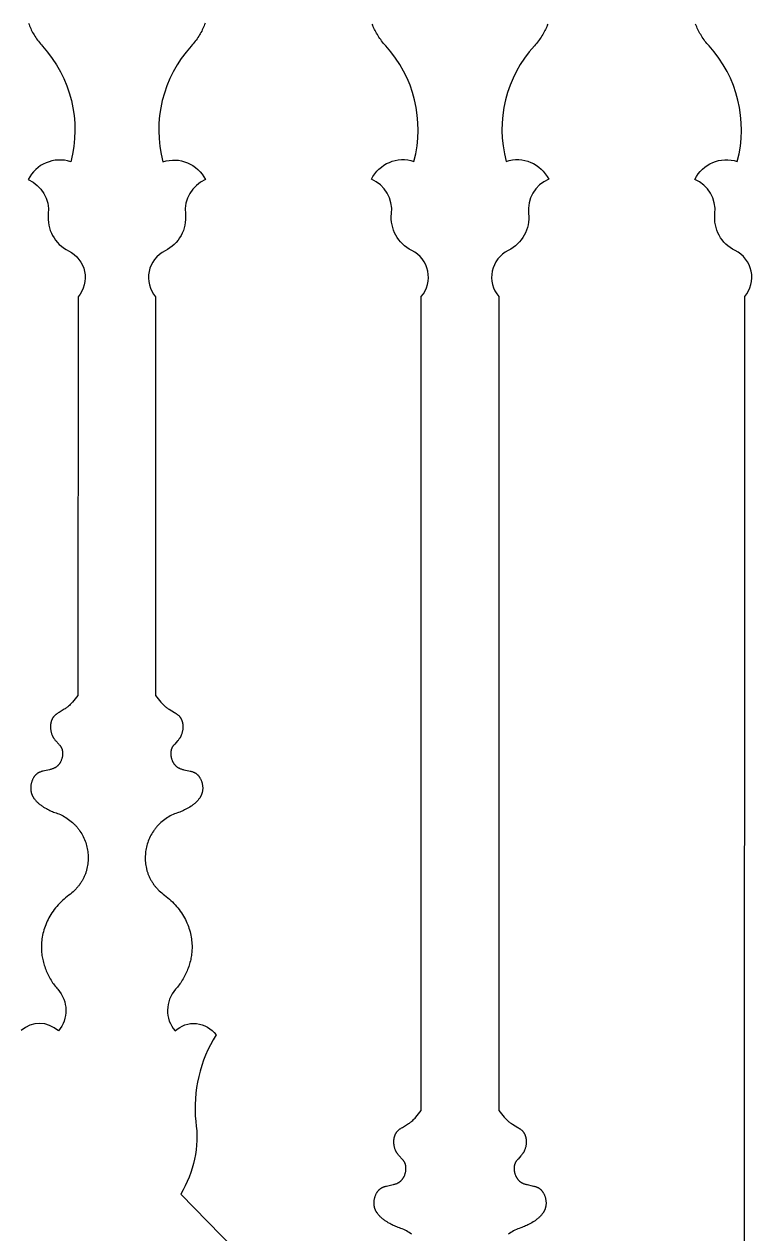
# Model space of a CAD drawing. Extents: x 101 to 2101, y 75 to 2087.
# Drawn here: x 1503.5 to 1701.5, y 762 to 1091.2 of the extents above; entities that cross this region are included whole.
import ezdxf

# ---------------------------------------------------------------- set-up
doc = ezdxf.new("R2010")
doc.units = 0
doc.layers.add('LAYER_01', color=7, linetype='CONTINUOUS')

msp = doc.modelspace()

# ---------------------------------------------------------------- linework, layer by layer
at = {"layer": 'LAYER_01'}
for points in [[(1504.68, 1091.49), (1504.8, 1091.13), (1504.94, 1090.77), (1505.09, 1090.4), (1505.24, 1090.04), (1505.41, 1089.69), (1505.58, 1089.33), (1505.77, 1088.97), (1505.97, 1088.61), (1506.17, 1088.26), (1506.39, 1087.91), (1506.61, 1087.56), (1506.85, 1087.21), (1507.09, 1086.87), (1507.34, 1086.53), (1507.61, 1086.19), (1507.88, 1085.86), (1508.16, 1085.53), (1508.45, 1085.2, -0.254896), (1516.14, 1053.74, 0.374852), (1504.56, 1048.88, -0.331868), (1510.03, 1039.55, 0.316411), (1515.55, 1029.5, -0.48988), (1518.14, 1016.98), (1518.07, 908.49), (1517.35, 907.55), (1516.98, 907.09), (1516.59, 906.64), (1516.39, 906.42), (1516.19, 906.21), (1515.98, 906), (1515.77, 905.8), (1515.55, 905.6), (1515.32, 905.41), (1515.21, 905.31), (1515.09, 905.22), (1514.97, 905.13), (1514.85, 905.05), (1514.62, 904.89), (1514.39, 904.74), (1512.96, 903.9), (1512.72, 903.75), (1512.5, 903.6), (1512.39, 903.52), (1512.28, 903.45), (1512.18, 903.36), (1512.07, 903.28), (1511.97, 903.2), (1511.88, 903.11), (1511.78, 903.02), (1511.69, 902.93), (1511.6, 902.83), (1511.56, 902.78), (1511.52, 902.73), (1511.47, 902.68), (1511.43, 902.63), (1511.39, 902.58), (1511.36, 902.53), (1511.31, 902.46), (1511.26, 902.39), (1511.21, 902.31), (1511.17, 902.24), (1511.13, 902.16), (1511.09, 902.08), (1511.05, 902), (1511.01, 901.92), (1510.98, 901.84), (1510.94, 901.76), (1510.91, 901.68), (1510.88, 901.59), (1510.85, 901.51), (1510.83, 901.42), (1510.8, 901.33), (1510.78, 901.24), (1510.76, 901.15), (1510.74, 901.06), (1510.72, 900.97), (1510.7, 900.88), (1510.69, 900.79), (1510.67, 900.7), (1510.66, 900.6), (1510.65, 900.51), (1510.64, 900.32), (1510.63, 900.13), (1510.63, 899.94), (1510.63, 899.75), (1510.64, 899.56), (1510.66, 899.36), (1510.68, 899.17), (1510.71, 898.98), (1510.74, 898.79), (1510.78, 898.6), (1510.83, 898.41), (1510.88, 898.22), (1510.94, 898.04), (1511.01, 897.86), (1511.08, 897.68), (1511.12, 897.59), (1511.15, 897.5), (1511.2, 897.42), (1511.24, 897.33), (1511.28, 897.25), (1511.33, 897.17), (1511.37, 897.08), (1511.42, 897), (1511.47, 896.92), (1511.52, 896.84), (1511.58, 896.75), (1511.65, 896.65), (1511.72, 896.56), (1511.79, 896.46), (1511.94, 896.28), (1512.09, 896.11), (1512.86, 895.27), (1513.01, 895.1), (1513.15, 894.93), (1513.22, 894.84), (1513.28, 894.76), (1513.35, 894.67), (1513.41, 894.58), (1513.47, 894.49), (1513.52, 894.39), (1513.57, 894.3), (1513.62, 894.2), (1513.65, 894.15), (1513.67, 894.1), (1513.69, 894.05), (1513.71, 894), (1513.74, 893.93), (1513.77, 893.86), (1513.79, 893.78), (1513.81, 893.71), (1513.83, 893.63), (1513.85, 893.55), (1513.87, 893.47), (1513.88, 893.4), (1513.9, 893.32), (1513.91, 893.24), (1513.92, 893.15), (1513.93, 893.07), (1513.93, 892.99), (1513.94, 892.91), (1513.94, 892.83), (1513.94, 892.74), (1513.94, 892.66), (1513.94, 892.57), (1513.94, 892.49), (1513.93, 892.4), (1513.92, 892.32), (1513.92, 892.23), (1513.91, 892.15), (1513.9, 892.06), (1513.88, 891.98), (1513.87, 891.89), (1513.84, 891.72), (1513.8, 891.55), (1513.75, 891.39), (1513.7, 891.22), (1513.65, 891.05), (1513.58, 890.89), (1513.52, 890.73), (1513.44, 890.57), (1513.41, 890.49), (1513.37, 890.42), (1513.33, 890.34), (1513.28, 890.27), (1513.24, 890.19), (1513.2, 890.12), (1513.15, 890.05), (1513.1, 889.98), (1513.06, 889.91), (1513.01, 889.84), (1512.96, 889.77), (1512.91, 889.71), (1512.85, 889.64), (1512.8, 889.58), (1512.74, 889.52), (1512.69, 889.46), (1512.63, 889.4), (1512.57, 889.34), (1512.51, 889.28), (1512.45, 889.23), (1512.39, 889.18), (1512.33, 889.13), (1512.26, 889.08), (1512.19, 889.02), (1512.12, 888.97), (1512.04, 888.93), (1511.97, 888.88), (1511.89, 888.84), (1511.82, 888.8), (1511.74, 888.76), (1511.66, 888.72), (1511.58, 888.68), (1511.5, 888.65), (1511.42, 888.61), (1511.26, 888.55), (1511.09, 888.49), (1510.92, 888.44), (1510.75, 888.39), (1510.58, 888.35), (1510.4, 888.3), (1508.99, 888.01), (1508.64, 887.92), (1508.47, 887.88), (1508.3, 887.83), (1508.13, 887.78), (1507.97, 887.72), (1507.81, 887.66), (1507.73, 887.63), (1507.65, 887.59), (1507.57, 887.56), (1507.49, 887.52), (1507.42, 887.48), (1507.34, 887.44), (1507.27, 887.4), (1507.19, 887.36), (1507.12, 887.31), (1507.05, 887.26), (1506.99, 887.22), (1506.93, 887.17), (1506.87, 887.12), (1506.81, 887.07), (1506.75, 887.02), (1506.69, 886.97), (1506.63, 886.91), (1506.58, 886.86), (1506.52, 886.8), (1506.47, 886.74), (1506.42, 886.68), (1506.37, 886.62), (1506.32, 886.56), (1506.27, 886.49), (1506.22, 886.43), (1506.17, 886.36), (1506.13, 886.29), (1506.08, 886.23), (1506.04, 886.16), (1505.99, 886.09), (1505.91, 885.94), (1505.83, 885.8), (1505.76, 885.65), (1505.69, 885.49), (1505.63, 885.34), (1505.57, 885.18), (1505.51, 885.02), (1505.46, 884.85), (1505.42, 884.69), (1505.38, 884.52), (1505.34, 884.36), (1505.31, 884.19), (1505.29, 884.02), (1505.27, 883.85), (1505.25, 883.68), (1505.24, 883.51), (1505.24, 883.35), (1505.24, 883.18), (1505.24, 883.01), (1505.26, 882.85), (1505.27, 882.68), (1505.28, 882.6), (1505.3, 882.52), (1505.31, 882.42), (1505.33, 882.32), (1505.35, 882.22), (1505.38, 882.12), (1505.4, 882.03), (1505.43, 881.93), (1505.46, 881.83), (1505.49, 881.74), (1505.53, 881.64), (1505.56, 881.55), (1505.6, 881.46), (1505.64, 881.37), (1505.68, 881.28), (1505.73, 881.19), (1505.77, 881.1), (1505.82, 881.01), (1505.87, 880.92), (1505.92, 880.84), (1505.97, 880.75), (1506.02, 880.66), (1506.14, 880.5), (1506.25, 880.33), (1506.38, 880.17), (1506.51, 880.01), (1506.64, 879.86), (1506.78, 879.71), (1506.93, 879.56), (1507.08, 879.41), (1507.23, 879.27), (1507.39, 879.13), (1507.55, 879), (1507.72, 878.86), (1507.88, 878.73), (1508.06, 878.61), (1508.23, 878.48), (1508.41, 878.36), (1508.77, 878.13), (1509.13, 877.91), (1509.5, 877.7), (1509.83, 877.52), (1510.15, 877.36), (1510.48, 877.2), (1510.81, 877.05), (1511.14, 876.91), (1511.48, 876.78), (1511.81, 876.65), (1512.15, 876.53), (1512.54, 876.4), (1512.93, 876.24), (1513.32, 876.08), (1513.71, 875.9), (1514.09, 875.7), (1514.47, 875.49), (1514.84, 875.27), (1515.21, 875.03), (1515.57, 874.78), (1515.92, 874.51), (1516.27, 874.24), (1516.6, 873.95), (1516.93, 873.64), (1517.09, 873.49), (1517.25, 873.33), (1517.4, 873.17), (1517.55, 873), (1517.7, 872.84), (1517.85, 872.67), (1517.99, 872.5), (1518.13, 872.32), (1518.26, 872.15), (1518.4, 871.97), (1518.53, 871.79), (1518.65, 871.6), (1518.9, 871.23), (1519.13, 870.85), (1519.34, 870.46), (1519.55, 870.07), (1519.73, 869.67), (1519.91, 869.27), (1520.06, 868.87), (1520.21, 868.46), (1520.34, 868.05), (1520.45, 867.64), (1520.55, 867.23), (1520.63, 866.81), (1520.71, 866.4), (1520.76, 865.99), (1520.81, 865.58), (1520.84, 865.17), (1520.87, 864.75), (1520.88, 864.33), (1520.87, 863.92), (1520.86, 863.5), (1520.83, 863.08), (1520.78, 862.66), (1520.72, 862.25), (1520.65, 861.83), (1520.56, 861.42), (1520.51, 861.21), (1520.46, 861), (1520.41, 860.8), (1520.34, 860.6), (1520.28, 860.39), (1520.21, 860.19), (1520.14, 859.99), (1520.07, 859.79), (1519.99, 859.59), (1519.9, 859.39), (1519.82, 859.19), (1519.72, 858.99), (1519.63, 858.8), (1519.53, 858.6), (1519.43, 858.41), (1519.32, 858.22), (1519.21, 858.03), (1519.1, 857.84), (1518.98, 857.65), (1518.86, 857.46), (1518.73, 857.28), (1518.6, 857.09), (1518.47, 856.91), (1518.33, 856.73), (1518.19, 856.56), (1518.05, 856.38), (1517.9, 856.21), (1517.75, 856.04), (1517.59, 855.87), (1517.43, 855.7), (1517.1, 855.37), (1516.76, 855.05), (1516.4, 854.74), (1516.03, 854.44), (1515.65, 854.15), (1515.19, 853.8), (1514.75, 853.45), (1514.32, 853.08), (1513.9, 852.71), (1513.49, 852.32), (1513.1, 851.92), (1512.72, 851.52), (1512.36, 851.1), (1512, 850.68), (1511.67, 850.24), (1511.34, 849.8), (1511.04, 849.36), (1510.74, 848.91), (1510.47, 848.45), (1510.21, 847.99), (1509.96, 847.52), (1509.73, 847.05), (1509.52, 846.58), (1509.32, 846.1), (1509.14, 845.62), (1508.98, 845.15), (1508.83, 844.67), (1508.69, 844.19), (1508.58, 843.71), (1508.47, 843.23), (1508.38, 842.76), (1508.31, 842.28), (1508.25, 841.81), (1508.2, 841.35), (1508.17, 840.88), (1508.15, 840.42), (1508.14, 839.97), (1508.15, 839.61), (1508.16, 839.25), (1508.18, 838.89), (1508.22, 838.52), (1508.26, 838.15), (1508.31, 837.77), (1508.37, 837.39), (1508.44, 837.01), (1508.52, 836.62), (1508.61, 836.24), (1508.71, 835.85), (1508.81, 835.46), (1508.93, 835.07), (1509.06, 834.69), (1509.19, 834.3), (1509.34, 833.92), (1509.49, 833.54), (1509.66, 833.16), (1509.83, 832.79), (1510, 832.42), (1510.19, 832.06), (1510.38, 831.7), (1510.58, 831.35), (1510.79, 831), (1511, 830.66), (1511.22, 830.33), (1511.44, 830.01), (1511.67, 829.7), (1511.9, 829.39), (1512.14, 829.09), (1512.38, 828.8), (1512.62, 828.53, -0.374262), (1512.77, 817.19, 0.39397), (1502.65, 817.29)], [(1552.69, 1091.49), (1552.56, 1091.13), (1552.42, 1090.77), (1552.28, 1090.4), (1552.12, 1090.04), (1551.95, 1089.69), (1551.78, 1089.33), (1551.59, 1088.97), (1551.4, 1088.61), (1551.19, 1088.26), (1550.98, 1087.91), (1550.75, 1087.56), (1550.52, 1087.21), (1550.27, 1086.87), (1550.02, 1086.53), (1549.76, 1086.19), (1549.48, 1085.86), (1549.2, 1085.53), (1548.91, 1085.2, 0.254896), (1541.23, 1053.74, -0.374852), (1552.8, 1048.88, 0.331868), (1547.33, 1039.55, -0.316411), (1541.81, 1029.5, 0.48988), (1539.22, 1016.98), (1539.23, 908.49), (1539.95, 907.55), (1540.32, 907.09), (1540.7, 906.64), (1540.9, 906.42), (1541.1, 906.21), (1541.31, 906), (1541.53, 905.8), (1541.75, 905.6), (1541.97, 905.41), (1542.09, 905.31), (1542.21, 905.22), (1542.33, 905.13), (1542.45, 905.05), (1542.67, 904.89), (1542.91, 904.74), (1544.34, 903.9), (1544.57, 903.75), (1544.8, 903.6), (1544.91, 903.52), (1545.01, 903.45), (1545.12, 903.36), (1545.22, 903.28), (1545.32, 903.2), (1545.42, 903.11), (1545.52, 903.02), (1545.61, 902.93), (1545.7, 902.83), (1545.74, 902.78), (1545.78, 902.73), (1545.82, 902.68), (1545.86, 902.63), (1545.9, 902.58), (1545.94, 902.53), (1545.99, 902.46), (1546.04, 902.39), (1546.08, 902.31), (1546.12, 902.24), (1546.17, 902.16), (1546.21, 902.08), (1546.25, 902), (1546.28, 901.92), (1546.32, 901.84), (1546.35, 901.76), (1546.38, 901.68), (1546.41, 901.59), (1546.44, 901.51), (1546.47, 901.42), (1546.49, 901.33), (1546.52, 901.24), (1546.54, 901.15), (1546.56, 901.06), (1546.58, 900.97), (1546.59, 900.88), (1546.61, 900.79), (1546.62, 900.7), (1546.63, 900.6), (1546.64, 900.51), (1546.66, 900.32), (1546.67, 900.13), (1546.67, 899.94), (1546.67, 899.75), (1546.66, 899.56), (1546.64, 899.36), (1546.62, 899.17), (1546.59, 898.98), (1546.55, 898.79), (1546.51, 898.6), (1546.47, 898.41), (1546.41, 898.22), (1546.35, 898.04), (1546.29, 897.86), (1546.22, 897.68), (1546.18, 897.59), (1546.14, 897.5), (1546.1, 897.42), (1546.06, 897.33), (1546.01, 897.25), (1545.97, 897.17), (1545.92, 897.08), (1545.88, 897), (1545.83, 896.92), (1545.78, 896.84), (1545.71, 896.75), (1545.64, 896.65), (1545.57, 896.56), (1545.5, 896.46), (1545.36, 896.28), (1545.2, 896.11), (1544.43, 895.27), (1544.29, 895.1), (1544.15, 894.93), (1544.08, 894.84), (1544.01, 894.76), (1543.95, 894.67), (1543.89, 894.58), (1543.83, 894.49), (1543.77, 894.39), (1543.72, 894.3), (1543.67, 894.2), (1543.65, 894.15), (1543.63, 894.1), (1543.6, 894.05), (1543.58, 894), (1543.56, 893.93), (1543.53, 893.86), (1543.51, 893.78), (1543.48, 893.71), (1543.46, 893.63), (1543.44, 893.55), (1543.43, 893.47), (1543.41, 893.4), (1543.4, 893.32), (1543.39, 893.24), (1543.38, 893.15), (1543.37, 893.07), (1543.36, 892.99), (1543.36, 892.91), (1543.36, 892.83), (1543.35, 892.74), (1543.35, 892.66), (1543.36, 892.57), (1543.36, 892.49), (1543.36, 892.4), (1543.37, 892.32), (1543.38, 892.23), (1543.39, 892.15), (1543.4, 892.06), (1543.41, 891.98), (1543.43, 891.89), (1543.46, 891.72), (1543.5, 891.55), (1543.54, 891.39), (1543.59, 891.22), (1543.65, 891.05), (1543.71, 890.89), (1543.78, 890.73), (1543.85, 890.57), (1543.89, 890.49), (1543.93, 890.42), (1543.97, 890.34), (1544.01, 890.27), (1544.05, 890.19), (1544.1, 890.12), (1544.14, 890.05), (1544.19, 889.98), (1544.24, 889.91), (1544.29, 889.84), (1544.34, 889.77), (1544.39, 889.71), (1544.44, 889.64), (1544.5, 889.58), (1544.55, 889.52), (1544.61, 889.46), (1544.66, 889.4), (1544.72, 889.34), (1544.78, 889.28), (1544.84, 889.23), (1544.9, 889.18), (1544.96, 889.13), (1545.03, 889.08), (1545.11, 889.02), (1545.18, 888.97), (1545.25, 888.93), (1545.33, 888.88), (1545.4, 888.84), (1545.48, 888.8), (1545.55, 888.76), (1545.63, 888.72), (1545.71, 888.68), (1545.79, 888.65), (1545.87, 888.61), (1546.04, 888.55), (1546.2, 888.49), (1546.37, 888.44), (1546.54, 888.39), (1546.72, 888.35), (1546.89, 888.3), (1548.31, 888.01), (1548.66, 887.92), (1548.83, 887.88), (1549, 887.83), (1549.16, 887.78), (1549.33, 887.72), (1549.49, 887.66), (1549.57, 887.63), (1549.65, 887.59), (1549.73, 887.56), (1549.8, 887.52), (1549.88, 887.48), (1549.95, 887.44), (1550.03, 887.4), (1550.1, 887.36), (1550.17, 887.31), (1550.24, 887.26), (1550.31, 887.22), (1550.37, 887.17), (1550.43, 887.12), (1550.49, 887.07), (1550.55, 887.02), (1550.6, 886.97), (1550.66, 886.91), (1550.72, 886.86), (1550.77, 886.8), (1550.82, 886.74), (1550.88, 886.68), (1550.93, 886.62), (1550.98, 886.56), (1551.03, 886.49), (1551.08, 886.43), (1551.12, 886.36), (1551.17, 886.29), (1551.22, 886.23), (1551.26, 886.16), (1551.3, 886.09), (1551.38, 885.94), (1551.46, 885.8), (1551.54, 885.65), (1551.6, 885.49), (1551.67, 885.34), (1551.73, 885.18), (1551.78, 885.02), (1551.83, 884.85), (1551.88, 884.69), (1551.92, 884.52), (1551.95, 884.36), (1551.98, 884.19), (1552.01, 884.02), (1552.03, 883.85), (1552.04, 883.68), (1552.05, 883.51), (1552.06, 883.35), (1552.06, 883.18), (1552.05, 883.01), (1552.04, 882.85), (1552.02, 882.68), (1552.01, 882.6), (1552, 882.52), (1551.98, 882.42), (1551.96, 882.32), (1551.94, 882.22), (1551.92, 882.12), (1551.89, 882.03), (1551.86, 881.93), (1551.83, 881.83), (1551.8, 881.74), (1551.77, 881.64), (1551.73, 881.55), (1551.69, 881.46), (1551.65, 881.37), (1551.61, 881.28), (1551.57, 881.19), (1551.52, 881.1), (1551.48, 881.01), (1551.43, 880.92), (1551.38, 880.84), (1551.33, 880.75), (1551.27, 880.66), (1551.16, 880.5), (1551.04, 880.33), (1550.92, 880.17), (1550.79, 880.01), (1550.65, 879.86), (1550.51, 879.71), (1550.37, 879.56), (1550.22, 879.41), (1550.06, 879.27), (1549.91, 879.13), (1549.75, 879), (1549.58, 878.86), (1549.41, 878.73), (1549.24, 878.61), (1549.07, 878.48), (1548.89, 878.36), (1548.53, 878.13), (1548.16, 877.91), (1547.79, 877.7), (1547.47, 877.52), (1547.14, 877.36), (1546.81, 877.2), (1546.48, 877.05), (1546.15, 876.91), (1545.82, 876.78), (1545.48, 876.65), (1545.15, 876.53), (1544.76, 876.4), (1544.36, 876.24), (1543.98, 876.08), (1543.59, 875.9), (1543.21, 875.7), (1542.83, 875.49), (1542.46, 875.27), (1542.09, 875.03), (1541.73, 874.78), (1541.37, 874.51), (1541.03, 874.24), (1540.69, 873.95), (1540.37, 873.64), (1540.21, 873.49), (1540.05, 873.33), (1539.9, 873.17), (1539.74, 873), (1539.6, 872.84), (1539.45, 872.67), (1539.31, 872.5), (1539.17, 872.32), (1539.03, 872.15), (1538.9, 871.97), (1538.77, 871.79), (1538.64, 871.6), (1538.4, 871.23), (1538.17, 870.85), (1537.95, 870.46), (1537.75, 870.07), (1537.56, 869.67), (1537.39, 869.27), (1537.23, 868.87), (1537.09, 868.46), (1536.96, 868.05), (1536.85, 867.64), (1536.75, 867.23), (1536.66, 866.81), (1536.59, 866.4), (1536.53, 865.99), (1536.49, 865.58), (1536.45, 865.17), (1536.43, 864.75), (1536.42, 864.33), (1536.42, 863.92), (1536.44, 863.5), (1536.47, 863.08), (1536.51, 862.66), (1536.57, 862.25), (1536.64, 861.83), (1536.73, 861.42), (1536.78, 861.21), (1536.83, 861), (1536.89, 860.8), (1536.95, 860.6), (1537.02, 860.39), (1537.08, 860.19), (1537.15, 859.99), (1537.23, 859.79), (1537.31, 859.59), (1537.39, 859.39), (1537.48, 859.19), (1537.57, 858.99), (1537.67, 858.8), (1537.77, 858.6), (1537.87, 858.41), (1537.97, 858.22), (1538.08, 858.03), (1538.2, 857.84), (1538.32, 857.65), (1538.44, 857.46), (1538.56, 857.28), (1538.69, 857.09), (1538.83, 856.91), (1538.96, 856.73), (1539.1, 856.56), (1539.25, 856.38), (1539.4, 856.21), (1539.55, 856.04), (1539.71, 855.87), (1539.86, 855.7), (1540.19, 855.37), (1540.54, 855.05), (1540.9, 854.74), (1541.27, 854.44), (1541.65, 854.15), (1542.1, 853.8), (1542.55, 853.45), (1542.98, 853.08), (1543.39, 852.71), (1543.8, 852.32), (1544.19, 851.92), (1544.57, 851.52), (1544.94, 851.1), (1545.29, 850.68), (1545.63, 850.24), (1545.95, 849.8), (1546.26, 849.36), (1546.55, 848.91), (1546.83, 848.45), (1547.09, 847.99), (1547.33, 847.52), (1547.56, 847.05), (1547.77, 846.58), (1547.97, 846.1), (1548.15, 845.62), (1548.32, 845.15), (1548.47, 844.67), (1548.6, 844.19), (1548.72, 843.71), (1548.82, 843.23), (1548.91, 842.76), (1548.99, 842.28), (1549.05, 841.81), (1549.09, 841.35), (1549.13, 840.88), (1549.15, 840.42), (1549.15, 839.97), (1549.15, 839.61), (1549.13, 839.25), (1549.11, 838.89), (1549.08, 838.52), (1549.04, 838.15), (1548.99, 837.77), (1548.93, 837.39), (1548.86, 837.01), (1548.78, 836.62), (1548.69, 836.24), (1548.59, 835.85), (1548.48, 835.46), (1548.36, 835.07), (1548.24, 834.69), (1548.1, 834.3), (1547.96, 833.92), (1547.8, 833.54), (1547.64, 833.16), (1547.47, 832.79), (1547.29, 832.42), (1547.11, 832.06), (1546.91, 831.7), (1546.71, 831.35), (1546.51, 831), (1546.29, 830.66), (1546.08, 830.33), (1545.85, 830.01), (1545.62, 829.7), (1545.39, 829.39), (1545.15, 829.09), (1544.91, 828.8), (1544.67, 828.53, 0.374262), (1544.53, 817.19, -0.456941), (1555.69, 816.1, 0.167101), (1550.17, 792.57, -0.172463), (1546.06, 772.8), (1608.23, 709.08, 0.207227)], [(1609.01, 761.85), (1608.65, 762.1), (1608.28, 762.33), (1607.91, 762.56), (1607.53, 762.77), (1607.15, 762.96), (1606.76, 763.14), (1606.37, 763.31), (1605.98, 763.46), (1605.59, 763.6), (1605.25, 763.72), (1604.92, 763.84), (1604.59, 763.98), (1604.25, 764.12), (1603.92, 764.27), (1603.6, 764.42), (1603.27, 764.59), (1602.95, 764.76), (1602.57, 764.97), (1602.21, 765.2), (1601.85, 765.43), (1601.67, 765.55), (1601.5, 765.67), (1601.33, 765.8), (1601.16, 765.93), (1600.99, 766.06), (1600.83, 766.2), (1600.67, 766.34), (1600.52, 766.48), (1600.37, 766.63), (1600.22, 766.77), (1600.08, 766.93), (1599.95, 767.08), (1599.82, 767.24), (1599.7, 767.4), (1599.58, 767.56), (1599.46, 767.73), (1599.41, 767.82), (1599.36, 767.9), (1599.31, 767.99), (1599.26, 768.08), (1599.21, 768.16), (1599.17, 768.25), (1599.12, 768.34), (1599.08, 768.43), (1599.04, 768.53), (1599.01, 768.62), (1598.97, 768.71), (1598.94, 768.81), (1598.9, 768.9), (1598.87, 769), (1598.85, 769.09), (1598.82, 769.19), (1598.8, 769.29), (1598.77, 769.39), (1598.75, 769.49), (1598.74, 769.59), (1598.73, 769.67), (1598.71, 769.75), (1598.7, 769.91), (1598.69, 770.08), (1598.68, 770.24), (1598.68, 770.41), (1598.68, 770.58), (1598.69, 770.75), (1598.71, 770.92), (1598.73, 771.09), (1598.75, 771.25), (1598.78, 771.42), (1598.82, 771.59), (1598.86, 771.76), (1598.9, 771.92), (1598.95, 772.08), (1599.01, 772.24), (1599.07, 772.4), (1599.13, 772.56), (1599.2, 772.71), (1599.27, 772.86), (1599.35, 773.01), (1599.43, 773.15), (1599.48, 773.22), (1599.52, 773.29), (1599.57, 773.36), (1599.61, 773.43), (1599.66, 773.49), (1599.71, 773.56), (1599.76, 773.62), (1599.81, 773.69), (1599.86, 773.75), (1599.91, 773.81), (1599.97, 773.86), (1600.02, 773.92), (1600.08, 773.98), (1600.13, 774.03), (1600.19, 774.09), (1600.25, 774.14), (1600.31, 774.19), (1600.37, 774.24), (1600.43, 774.28), (1600.49, 774.33), (1600.56, 774.38), (1600.64, 774.42), (1600.71, 774.47), (1600.78, 774.51), (1600.86, 774.55), (1600.93, 774.59), (1601.01, 774.63), (1601.09, 774.66), (1601.17, 774.7), (1601.25, 774.73), (1601.41, 774.79), (1601.57, 774.85), (1601.74, 774.9), (1601.91, 774.95), (1602.08, 774.99), (1602.43, 775.07), (1603.85, 775.37), (1604.02, 775.41), (1604.19, 775.46), (1604.36, 775.51), (1604.53, 775.56), (1604.7, 775.62), (1604.86, 775.68), (1604.95, 775.71), (1605.03, 775.75), (1605.1, 775.79), (1605.18, 775.82), (1605.26, 775.86), (1605.34, 775.91), (1605.41, 775.95), (1605.49, 775.99), (1605.56, 776.04), (1605.63, 776.09), (1605.7, 776.14), (1605.77, 776.2), (1605.83, 776.25), (1605.9, 776.3), (1605.96, 776.35), (1606.01, 776.41), (1606.07, 776.46), (1606.13, 776.52), (1606.19, 776.58), (1606.24, 776.64), (1606.29, 776.71), (1606.35, 776.77), (1606.4, 776.84), (1606.45, 776.9), (1606.5, 776.97), (1606.55, 777.04), (1606.59, 777.11), (1606.64, 777.19), (1606.68, 777.26), (1606.73, 777.33), (1606.77, 777.41), (1606.81, 777.48), (1606.85, 777.56), (1606.89, 777.64), (1606.96, 777.8), (1607.02, 777.96), (1607.09, 778.12), (1607.14, 778.28), (1607.19, 778.45), (1607.24, 778.62), (1607.28, 778.79), (1607.31, 778.96), (1607.32, 779.05), (1607.34, 779.13), (1607.35, 779.22), (1607.36, 779.3), (1607.37, 779.39), (1607.37, 779.47), (1607.38, 779.56), (1607.38, 779.64), (1607.38, 779.72), (1607.38, 779.81), (1607.38, 779.89), (1607.38, 779.97), (1607.37, 780.06), (1607.37, 780.14), (1607.36, 780.22), (1607.35, 780.3), (1607.34, 780.38), (1607.32, 780.46), (1607.31, 780.54), (1607.29, 780.62), (1607.27, 780.7), (1607.25, 780.77), (1607.23, 780.85), (1607.21, 780.92), (1607.18, 781), (1607.15, 781.07), (1607.13, 781.12), (1607.11, 781.17), (1607.09, 781.22), (1607.06, 781.27), (1607.02, 781.36), (1606.96, 781.46), (1606.91, 781.55), (1606.85, 781.64), (1606.79, 781.73), (1606.72, 781.82), (1606.66, 781.91), (1606.59, 782), (1606.45, 782.17), (1606.3, 782.34), (1605.53, 783.18), (1605.38, 783.35), (1605.23, 783.53), (1605.16, 783.62), (1605.09, 783.72), (1605.03, 783.81), (1604.96, 783.91), (1604.91, 783.99), (1604.86, 784.07), (1604.81, 784.15), (1604.77, 784.23), (1604.72, 784.32), (1604.68, 784.4), (1604.64, 784.48), (1604.6, 784.57), (1604.56, 784.66), (1604.52, 784.75), (1604.45, 784.92), (1604.38, 785.11), (1604.32, 785.29), (1604.27, 785.48), (1604.22, 785.66), (1604.18, 785.85), (1604.15, 786.05), (1604.12, 786.24), (1604.1, 786.43), (1604.08, 786.62), (1604.07, 786.82), (1604.07, 787.01), (1604.07, 787.2), (1604.08, 787.39), (1604.09, 787.58), (1604.1, 787.67), (1604.12, 787.76), (1604.13, 787.86), (1604.14, 787.95), (1604.16, 788.04), (1604.18, 788.13), (1604.2, 788.22), (1604.22, 788.31), (1604.24, 788.4), (1604.27, 788.49), (1604.3, 788.57), (1604.32, 788.66), (1604.35, 788.74), (1604.39, 788.83), (1604.42, 788.91), (1604.45, 788.99), (1604.49, 789.07), (1604.53, 789.15), (1604.57, 789.23), (1604.61, 789.3), (1604.66, 789.38), (1604.7, 789.45), (1604.75, 789.52), (1604.8, 789.6), (1604.84, 789.65), (1604.88, 789.7), (1604.92, 789.75), (1604.96, 789.8), (1605, 789.85), (1605.04, 789.9), (1605.13, 789.99), (1605.22, 790.09), (1605.32, 790.18), (1605.41, 790.26), (1605.51, 790.35), (1605.62, 790.43), (1605.72, 790.51), (1605.83, 790.59), (1605.94, 790.67), (1606.17, 790.82), (1606.4, 790.96), (1607.83, 791.81), (1608.06, 791.96), (1608.29, 792.11), (1608.41, 792.2), (1608.53, 792.29), (1608.65, 792.38), (1608.77, 792.47), (1608.99, 792.67), (1609.21, 792.86), (1609.42, 793.07), (1609.63, 793.28), (1609.84, 793.49), (1610.03, 793.71), (1610.42, 794.16), (1610.79, 794.62), (1611.51, 795.55), (1611.55, 1017.09, 0.48988), (1608.96, 1029.61, -0.316411), (1603.44, 1039.66, 0.331868), (1597.97, 1048.99, -0.374852), (1609.55, 1053.85, 0.254896), (1601.86, 1085.31), (1601.57, 1085.64), (1601.29, 1085.97), (1601.01, 1086.3), (1600.75, 1086.64), (1600.5, 1086.98), (1600.25, 1087.32), (1600.02, 1087.67), (1599.79, 1088.02), (1599.58, 1088.37), (1599.37, 1088.72), (1599.18, 1089.08), (1598.99, 1089.44), (1598.82, 1089.79), (1598.65, 1090.15), (1598.49, 1090.51), (1598.35, 1090.88), (1598.21, 1091.24)], [(1645.97, 1091.24), (1645.83, 1090.88), (1645.68, 1090.51), (1645.53, 1090.15), (1645.36, 1089.79), (1645.19, 1089.44), (1645, 1089.08), (1644.81, 1088.72), (1644.6, 1088.37), (1644.38, 1088.02), (1644.16, 1087.67), (1643.93, 1087.32), (1643.68, 1086.98), (1643.43, 1086.64), (1643.16, 1086.3), (1642.89, 1085.97), (1642.61, 1085.64), (1642.32, 1085.31, 0.254896), (1634.63, 1053.85, -0.374852), (1646.21, 1048.99, 0.331868), (1640.74, 1039.66, -0.316411), (1635.22, 1029.61, 0.48988), (1632.63, 1017.09), (1632.67, 795.55), (1633.39, 794.62), (1633.76, 794.16), (1634.14, 793.71), (1634.34, 793.49), (1634.55, 793.28), (1634.75, 793.07), (1634.97, 792.86), (1635.19, 792.67), (1635.41, 792.47), (1635.53, 792.38), (1635.65, 792.29), (1635.77, 792.2), (1635.89, 792.11), (1636.12, 791.96), (1636.35, 791.81), (1637.78, 790.96), (1638.01, 790.82), (1638.24, 790.67), (1638.35, 790.59), (1638.45, 790.51), (1638.56, 790.43), (1638.66, 790.35), (1638.76, 790.26), (1638.86, 790.18), (1638.96, 790.09), (1639.05, 789.99), (1639.14, 789.9), (1639.18, 789.85), (1639.22, 789.8), (1639.26, 789.75), (1639.3, 789.7), (1639.34, 789.65), (1639.38, 789.6), (1639.43, 789.52), (1639.48, 789.45), (1639.52, 789.38), (1639.57, 789.3), (1639.61, 789.23), (1639.65, 789.15), (1639.69, 789.07), (1639.72, 788.99), (1639.76, 788.91), (1639.79, 788.83), (1639.82, 788.74), (1639.85, 788.66), (1639.88, 788.57), (1639.91, 788.49), (1639.93, 788.4), (1639.96, 788.31), (1639.98, 788.22), (1640, 788.13), (1640.02, 788.04), (1640.03, 787.95), (1640.05, 787.86), (1640.06, 787.76), (1640.07, 787.67), (1640.08, 787.58), (1640.1, 787.39), (1640.11, 787.2), (1640.11, 787.01), (1640.11, 786.82), (1640.1, 786.62), (1640.08, 786.43), (1640.06, 786.24), (1640.03, 786.05), (1639.99, 785.85), (1639.95, 785.66), (1639.91, 785.48), (1639.85, 785.29), (1639.79, 785.11), (1639.73, 784.92), (1639.66, 784.75), (1639.62, 784.66), (1639.58, 784.57), (1639.54, 784.48), (1639.5, 784.4), (1639.46, 784.32), (1639.41, 784.23), (1639.37, 784.15), (1639.32, 784.07), (1639.27, 783.99), (1639.22, 783.91), (1639.15, 783.81), (1639.08, 783.72), (1639.02, 783.62), (1638.94, 783.53), (1638.8, 783.35), (1638.65, 783.18), (1637.87, 782.34), (1637.73, 782.17), (1637.59, 782), (1637.52, 781.91), (1637.45, 781.82), (1637.39, 781.73), (1637.33, 781.64), (1637.27, 781.55), (1637.22, 781.46), (1637.16, 781.36), (1637.11, 781.27), (1637.09, 781.22), (1637.07, 781.17), (1637.05, 781.12), (1637.03, 781.07), (1637, 781), (1636.97, 780.92), (1636.95, 780.85), (1636.93, 780.77), (1636.9, 780.7), (1636.89, 780.62), (1636.87, 780.54), (1636.85, 780.46), (1636.84, 780.38), (1636.83, 780.3), (1636.82, 780.22), (1636.81, 780.14), (1636.8, 780.06), (1636.8, 779.97), (1636.8, 779.89), (1636.8, 779.81), (1636.8, 779.72), (1636.8, 779.64), (1636.8, 779.56), (1636.81, 779.47), (1636.81, 779.39), (1636.82, 779.3), (1636.83, 779.22), (1636.84, 779.13), (1636.85, 779.05), (1636.87, 778.96), (1636.9, 778.79), (1636.94, 778.62), (1636.99, 778.45), (1637.04, 778.28), (1637.09, 778.12), (1637.15, 777.96), (1637.22, 777.8), (1637.29, 777.64), (1637.33, 777.56), (1637.37, 777.48), (1637.41, 777.41), (1637.45, 777.33), (1637.5, 777.26), (1637.54, 777.19), (1637.59, 777.11), (1637.63, 777.04), (1637.68, 776.97), (1637.73, 776.9), (1637.78, 776.84), (1637.83, 776.77), (1637.88, 776.71), (1637.94, 776.64), (1637.99, 776.58), (1638.05, 776.52), (1638.11, 776.46), (1638.16, 776.41), (1638.22, 776.35), (1638.28, 776.3), (1638.34, 776.25), (1638.41, 776.2), (1638.48, 776.14), (1638.55, 776.09), (1638.62, 776.04), (1638.69, 775.99), (1638.77, 775.95), (1638.84, 775.91), (1638.92, 775.86), (1639, 775.82), (1639.07, 775.79), (1639.15, 775.75), (1639.23, 775.71), (1639.31, 775.68), (1639.48, 775.62), (1639.64, 775.56), (1639.81, 775.51), (1639.98, 775.46), (1640.16, 775.41), (1640.33, 775.37), (1641.75, 775.07), (1642.1, 774.99), (1642.27, 774.95), (1642.44, 774.9), (1642.61, 774.85), (1642.77, 774.79), (1642.93, 774.73), (1643.01, 774.7), (1643.09, 774.66), (1643.17, 774.63), (1643.24, 774.59), (1643.32, 774.55), (1643.4, 774.51), (1643.47, 774.47), (1643.54, 774.42), (1643.61, 774.38), (1643.68, 774.33), (1643.75, 774.28), (1643.81, 774.24), (1643.87, 774.19), (1643.93, 774.14), (1643.99, 774.09), (1644.05, 774.03), (1644.1, 773.98), (1644.16, 773.92), (1644.21, 773.86), (1644.27, 773.81), (1644.32, 773.75), (1644.37, 773.69), (1644.42, 773.62), (1644.47, 773.56), (1644.52, 773.49), (1644.57, 773.43), (1644.61, 773.36), (1644.66, 773.29), (1644.7, 773.22), (1644.74, 773.15), (1644.83, 773.01), (1644.9, 772.86), (1644.98, 772.71), (1645.05, 772.56), (1645.11, 772.4), (1645.17, 772.24), (1645.22, 772.08), (1645.27, 771.92), (1645.32, 771.76), (1645.36, 771.59), (1645.39, 771.42), (1645.42, 771.25), (1645.45, 771.09), (1645.47, 770.92), (1645.48, 770.75), (1645.49, 770.58), (1645.5, 770.41), (1645.5, 770.24), (1645.49, 770.08), (1645.48, 769.91), (1645.46, 769.75), (1645.45, 769.67), (1645.44, 769.59), (1645.42, 769.49), (1645.4, 769.39), (1645.38, 769.29), (1645.36, 769.19), (1645.33, 769.09), (1645.3, 769), (1645.27, 768.9), (1645.24, 768.81), (1645.21, 768.71), (1645.17, 768.62), (1645.13, 768.53), (1645.1, 768.43), (1645.05, 768.34), (1645.01, 768.25), (1644.97, 768.16), (1644.92, 768.08), (1644.87, 767.99), (1644.82, 767.9), (1644.77, 767.82), (1644.71, 767.73), (1644.6, 767.56), (1644.48, 767.4), (1644.36, 767.24), (1644.23, 767.08), (1644.09, 766.93), (1643.95, 766.77), (1643.81, 766.63), (1643.66, 766.48), (1643.51, 766.34), (1643.35, 766.2), (1643.19, 766.06), (1643.02, 765.93), (1642.85, 765.8), (1642.68, 765.67), (1642.51, 765.55), (1642.33, 765.43), (1641.97, 765.2), (1641.6, 764.97), (1641.23, 764.76), (1640.91, 764.59), (1640.58, 764.42), (1640.25, 764.27), (1639.92, 764.12), (1639.59, 763.98), (1639.26, 763.84), (1638.93, 763.72), (1638.59, 763.6), (1638.2, 763.46), (1637.81, 763.31), (1637.42, 763.14), (1637.03, 762.96), (1636.65, 762.77), (1636.27, 762.56), (1635.9, 762.33), (1635.53, 762.1), (1635.17, 761.85)], [(1699.51, 718.15), (1699.55, 1017.07, 0.48988), (1696.96, 1029.58, -0.316411), (1691.44, 1039.63, 0.331868), (1685.98, 1048.96, -0.374852), (1697.55, 1053.82, 0.254896), (1689.86, 1085.28), (1689.57, 1085.61), (1689.29, 1085.94), (1689.02, 1086.27), (1688.75, 1086.61), (1688.5, 1086.95), (1688.26, 1087.29), (1688.02, 1087.64), (1687.8, 1087.99), (1687.58, 1088.34), (1687.38, 1088.7), (1687.18, 1089.05), (1687, 1089.41), (1686.82, 1089.77), (1686.65, 1090.13), (1686.5, 1090.49), (1686.35, 1090.85), (1686.21, 1091.21)]]:
    msp.add_lwpolyline(points, format="xyb", dxfattribs=at)

doc.saveas('drawing.dxf')
